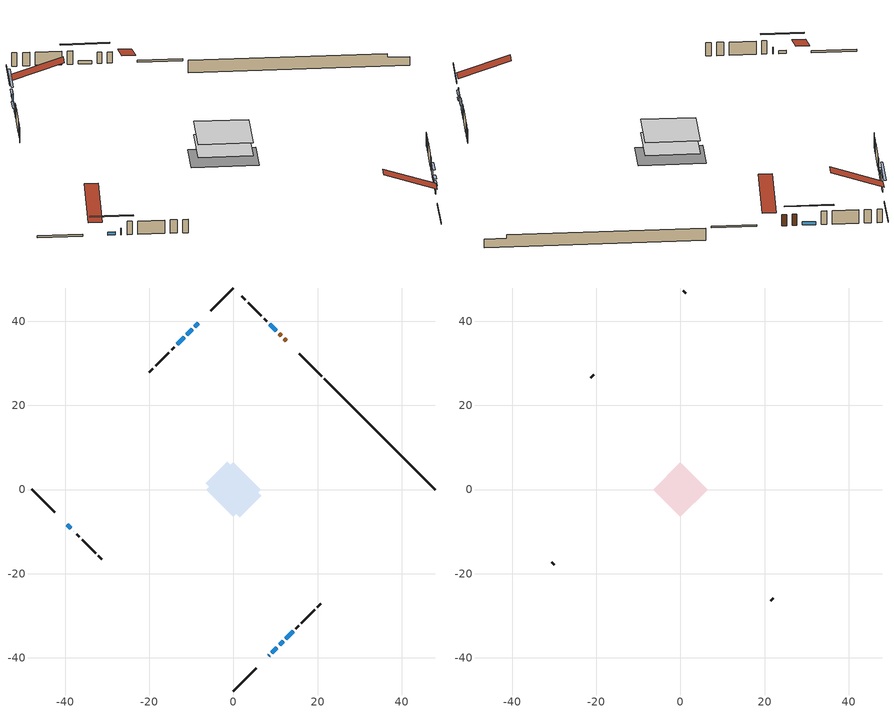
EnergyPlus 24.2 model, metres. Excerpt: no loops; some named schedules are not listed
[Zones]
conditioned space
 floor adiabatic (AdiabaticFloorConstruction): -6.51,0 0,6.51 6.51,0 0,-6.51 z0.61
 floor foundation (Slab1 construction): -6.57,1.5 -1.5,6.57 6.57,-1.5 1.5,-6.57 z-1.65
 wall outside (RimJoist1 construction): 0,-47.9 5.39,-42.51 / -47.9,0 -42.51,-5.39 / 0,47.9 -5.39,42.51 / 20.96,26.93 15.58,32.32 z0.61:0.91
 wall outside (AdiabaticWallConstruction 1): 12.6,35.3 12.04,35.86 / 11.38,36.51 10.82,37.07 z0.61:2.64
 wall outside (AdiabaticWallConstruction): 8.37,-39.53 8.45,-39.44 / -38.01,-9.89 -37.92,-9.97 z0.61:1.83; 10.17,37.73 8.58,39.31 / -8.37,39.53 -9.16,38.73 / -39.53,-8.37 -38.66,-9.23 z0.61:1.17; 9.11,-38.79 10.33,-37.57 / 10.98,-36.91 11.79,-36.1 / -11.73,36.16 -13.38,34.51 z0.61:1.63; 12.45,-35.44 14.18,-33.72 z0.61:2.34; -9.82,38.08 -11.08,36.82 z0.61:2.69
 wall outside (Wall1 construction): 14.83,-33.06 15.47,-32.43 / -37.27,-10.63 -36.63,-11.26 / -14.04,33.86 -14.68,33.22 / 7.93,39.97 7.29,40.61 z0.61:3.05
 wall outside (Wall2 construction): 16.13,-31.77 19.31,-28.59 / -35.97,-11.92 -32.79,-15.1 / -15.33,32.56 -18.51,29.38 / 6.63,41.26 3.45,44.44 z0.61:3.05
 wall outside (Wall3 construction): 19.96,-27.93 20.8,-27.1 / -32.13,-15.76 -31.3,-16.59 / -19.17,28.72 -20,27.89 / 2.79,45.1 1.96,45.93 z0.61:3.05
 wall foundation (FoundationWall1 construction): 21.62,26.27,-1.65 21.62,26.27,0.61 45.27,2.63,0.61 45.27,2.63,-0.08 47.9,0,-0.08 47.9,0,-1.65
 window (WindowConstruction 5): 8.37,-39.52 8.45,-39.44 z0.61:1.83
 window (WindowConstruction 7): 10.17,37.73 8.58,39.31 z0.61:1.17
 window (WindowConstruction 8): -8.37,39.52 -9.16,38.73 z0.61:1.17
 window (WindowConstruction 9): -39.52,-8.37 -38.66,-9.23 z0.61:1.17
 window (WindowConstruction): 9.11,-38.79 10.33,-37.57 z0.61:1.62
 window (WindowConstruction 1): 10.99,-36.91 11.79,-36.1 z0.61:1.62
 window (WindowConstruction 2): 12.45,-35.44 14.17,-33.72 z0.61:2.34
 window (WindowConstruction 3): -9.82,38.08 -11.08,36.82 z0.61:2.69
 window (WindowConstruction 4): -11.73,36.16 -13.38,34.51 z0.61:1.62
 window (WindowConstruction 6): -38.01,-9.89 -37.92,-9.97 z0.61:1.83
 door (Door): 12.59,35.3 12.04,35.86 z0.61:2.64
 door (Door 1): 11.38,36.52 10.82,37.07 z0.61:2.64
 ceiling adiabatic (AdiabaticFloorConstruction): 0,-6.51 6.51,0 0,6.51 -6.51,0 z0.61
attic - vented
 floor to conditioned space (Floor1 construction Reversed): -6.51,0 0,6.51 6.51,0 0,-6.51 z3.05
 wall outside (Wall4 construction): 21.45,-26.44 22.1,-25.79 / -30.64,-17.25 -30,-17.9 / -20.66,27.23 -21.31,26.59 / 1.3,46.59 0.66,47.24 z0.61:3.05
 roof outside (Roof1 construction): 7.71,-40.18,3.05 1.38,-33.84,6.04 -0.29,-35.51,6.04 6.04,-41.85,3.05; -40.18,-7.71,3.05 -33.84,-1.38,6.04 -35.51,0.29,6.04 -41.85,-6.04,3.05; -7.71,40.18,3.05 -1.38,33.84,6.04 0.29,35.51,6.04 -6.04,41.85,3.05; 13.25,34.64,3.05 6.91,28.31,6.04 8.58,26.64,6.04 14.92,32.97,3.05
shading: 6.42,41.47 12.32,35.57 12.58,35.83 6.69,41.73 z4.22; -11.32,36.58 -6.21,41.68 -6.47,41.94 -11.58,36.84 z4.22; -36.51,-11.39 -41.68,-6.21 -41.94,-6.47 -36.77,-11.65 z4.22; 10.43,-37.46 9,-38.89 9.26,-39.15 10.69,-37.72 z1.77; 11.9,-36 10.88,-37.02 11.21,-37.34 12.22,-36.32 z1.77; 14.28,-33.61 12.35,-35.55 12.61,-35.81 14.54,-33.88 z2.49; -11.18,36.71 -9.71,38.18 -9.97,38.44 -11.44,36.97 z2.84; -13.49,34.41 -11.63,36.27 -11.89,36.53 -13.75,34.67 z1.77
[Building]
Building 1: Terrain=Suburbs
[Site:Location]
Mont Joli AP_QC: Latitude {deg}=48.61; Longitude {deg}=-68.21; Time Zone {hr}=-5; Elevation {m}=52; Keep Site Location Information=Yes
[Site:GroundTemperature:Shallow]
-0.843868, -3.04892, -3.2255, -2.1791, 2.02165, 6.20283, 9.82768, 12.1239, 12.319, 10.4514, 6.91898, 2.86606
[Site:WaterMainsTemperature]
Calculation Method=Schedule; Temperature Schedule=mains temperature schedule
[Material] Roughness=Rough; Thermal Absorptance=0.9
Name | Thickness {m} | Conductivity {W/m-K} | Density {kg/m3} | Specific Heat {J/kg-K} | Solar Absorptance | Visible Absorptance
asphalt or fiberglass shingles | 0.00635 | 0.162714 | 1121.4 | 1465.45 | 0.4 | 0.4
ceiling loosefill ins | 0.0846667 | 0.0480833 | 16.02 | 1046.75 | 0.7 | 0.7
ceiling stud and cavity | 0.1397 | 0.287451 | 65.682 | 1177.47 | 0.7 | 0.7
concrete 4.0 in. | 0.1016 | 1.803125 | 2242.8 | 837.4 | 0.7 | 0.7
concrete 8.0 in. | 0.2032 | 1.803125 | 2242.8 | 837.4 | 0.7 | 0.7
door material | 0.04445 | 0.0451087 | 512.64 | 1214.23 | 0.7 | 0.7
exterior vertical ins | 0.0218974 | 0.029427 | 32.04 | 1214.23 | 0.7 | 0.7
floor covering | 0.0127 | 0.0433444 | 54.468 | 1339.84 | 0.6 | 0.6
floor rigid ins; wall rigid ins | 0.512978 | 0.029427 | 32.04 | 1214.23 | 0.7 | 0.7
floor stud and cavity | 0.1397 | 1.75129 | 37.0049 | 1207.88 | 0.7 | 0.7
furniture material conditioned space 1 | 0.1524 | 0.115458 | 640.8 | 1214.23 | 0.6 | 0.6
gypsum board | 0.0127 | 0.160291 | 801 | 837.4 | 0.6 | 0.6
gypsum board 1 | 0.0127 | 0.160291 | 801 | 837.4 | 0.7 | 0.7
osb sheathing 0.5 in. | 0.0127 | 0.115458 | 512.64 | 1214.23 | 0.7 | 0.7
osb sheathing 0.75 in. | 0.01905 | 0.115458 | 512.64 | 1214.23 | 0.7 | 0.7
osb sheathing 2.0 in. | 0.0508 | 0.115458 | 512.64 | 1214.23 | 0.7 | 0.7
rim joist stud and cavity | 0.0508 | 0.0293615 | 125.044 | 1163.47 | 0.6 | 0.6
wall stud and cavity | 0.1397 | 0.325167 | 139.0536 | 1170.24 | 0.7 | 0.7
wall stud and cavity 1 | 0.1397 | 0.650362 | 139.0536 | 1170.24 | 0.7 | 0.7
wall stud and cavity 2 | 0.1397 | 0.645074 | 139.0536 | 1170.24 | 0.7 | 0.7
wall stud and cavity 3 | 0.0889 | 6.1454 | 50.32683 | 1063.81 | 0.6 | 0.6
wall stud and cavity 4 | 0.0889 | 0.380278 | 52.3479 | 1209.89 | 0.7 | 0.7
wall stud and cavity 5 | 0.0889 | 0.391764 | 83.0341 | 1211.67 | 0.7 | 0.7
wood siding | 0.0254 | 0.102417 | 544.68 | 1172.36 | 0.4 | 0.4
wood siding 1 | 0.00254 | 0.102417 | 544.68 | 1172.36 | 0.4 | 0.4
wood siding 2; wood siding 3; wood siding 4 | 0.0254 | 0.102417 | 544.68 | 1172.36 | 0.7 | 0.7
[WindowMaterial:SimpleGlazingSystem]
Name | U-Factor {W/m2-K} | Solar Heat Gain Coefficient
WindowMaterial | 2.96448 | 0.56
WindowMaterial 1 | 2.94859 | 0.58
WindowMaterial 2 | 2.89067 | 0.66
WindowMaterial 3 | 2.927009 | 0.63
WindowMaterial 4 | 2.946882 | 0.58
WindowMaterial 5 | 3.08997 | 0.46
WindowMaterial 6 | 3.029213 | 0.47
WindowMaterial 7 | 3.02467 | 0.48
[Construction]
AdiabaticFloorConstruction: floor stud and cavity, floor rigid ins, osb sheathing 0.75 in., floor covering
AdiabaticWallConstruction: wood siding 3, wall rigid ins, wall stud and cavity 4, gypsum board
AdiabaticWallConstruction 1: wood siding 4, wall rigid ins, wall stud and cavity 4, gypsum board
Door; Door 1: door material
Floor1 construction Reversed: gypsum board, ceiling stud and cavity, ceiling loosefill ins
FoundationWall1 construction: concrete 8.0 in., gypsum board 1
furniture construction conditioned space 1: furniture material conditioned space 1
PartitionWallConstruction: gypsum board, wall stud and cavity 5, gypsum board
RimJoist1 construction: wood siding 2, osb sheathing 2.0 in., rim joist stud and cavity
Roof1 construction: asphalt or fiberglass shingles
Slab1 construction: concrete 4.0 in.
Wall1 construction: wood siding, osb sheathing 0.5 in., wall stud and cavity, gypsum board
Wall2 construction: wood siding, osb sheathing 0.5 in., wall stud and cavity 1, gypsum board
Wall3 construction: wood siding, osb sheathing 0.5 in., wall stud and cavity 2, gypsum board
Wall4 construction: wood siding 1, wall stud and cavity 3
WindowConstruction: WindowMaterial
WindowConstruction 1: WindowMaterial 1
WindowConstruction 2: WindowMaterial 2
WindowConstruction 3: WindowMaterial 3
WindowConstruction 4: WindowMaterial 4
WindowConstruction 5; WindowConstruction 6: WindowMaterial 5
WindowConstruction 7; WindowConstruction 8: WindowMaterial 6
WindowConstruction 9: WindowMaterial 7
[Zone] Multiplier=1; Part of Total Floor Area=Yes
Name | Volume {m3}
attic - vented | 41.055
conditioned space | 405.5
[Space]
Name | Zone | Volume {m3}
attic - vented 1 | attic - vented | 41.055
conditioned space 1 | conditioned space | 405.5
[ZoneInfiltration:EffectiveLeakageArea]
infil attic - vented 1: Zone or Space=attic - vented 1; Schedule=Always On Discrete; Effective Air Leakage Area {cm2}=2944.7; Stack Coefficient=0.000377293; Wind Coefficient=1.31238e-05
[ZoneMixing]
whole house fan mix: Zone or Space=attic - vented; Schedule=Always On Continuous; Design Flow Rate Calculation Method=Flow/Zone; Design Flow Rate {m3/s}=0; Source Zone or Space=conditioned space
[SurfaceProperty:ExposedFoundationPerimeter]
Slab1: Exposed Perimeter Calculation Method=TotalExposedPerimeter; Total Exposed Perimeter {m}=37.156
[InternalMass] Zone or ZoneList=conditioned space; Space or SpaceList=conditioned space 1
Name | Construction | Surface Area {m2}
furniture mass conditioned space 1 | furniture construction conditioned space 1 | 66.6
partition wall mass | PartitionWallConstruction | 166.5
[Lights]
interior lighting: Zone or ZoneList or Space or SpaceList=conditioned space 1; Schedule=interior lighting schedule; Design Level Calculation Method=LightingLevel; Lighting Level {W}=343.2; Return Air Fraction=0; Fraction Radiant=0.6; Fraction Visible=0.2; Fraction Replaceable=1
[People]
occupants: Zone or ZoneList or Space or SpaceList=conditioned space 1; Number of People Schedule=occupants schedule; Number of People Calculation Method=People; Number of People=3; Fraction Radiant=0.314171; Sensible Heat Fraction=0.56303; Activity Level Schedule=occupants activity schedule; Carbon Dioxide Generation Rate {m3/s-W}=0; Enable ASHRAE 55 Comfort Warnings=No; Mean Radiant Temperature Calculation Type=EnclosureAveraged
[ElectricEquipment] Zone or ZoneList or Space or SpaceList=conditioned space 1; Design Level Calculation Method=EquipmentLevel
Name | Schedule | Design Level {W} | Fraction Latent | Fraction Radiant | Fraction Lost
clothes dryer | clothes dryer schedule | 140.772 | 0.015 | 0.081 | 0.85
clothes washer | clothes washer schedule | 32.1985 | 0.03 | 0.162 | 0.7
cooking range | cooking range schedule | 215.147 | 0.08 | 0.432 | 0.2
dishwasher | dishwasher schedule | 66.8632 | 0.3 | 0.18 | 0.4
fridge | fridge schedule | 72.9452 | 0 | 0.6 | 0
mech vent bath fan 0 | mech vent bath fan 0 schedule | 100 | 0 | 0 | 1
mech vent bath fan 1 | mech vent bath fan 1 schedule | 100 | 0 | 0 | 1
mech vent house fan | mech vent house fan schedule | 0 | 0 | 0 | 1
mech vent house fan cfis | mech vent house fan cfis schedule | 0 | 0 | 0 | 0
mech vent range fan 0 | mech vent range fan 0 schedule | 150 | 0 | 0 | 1
misc plug loads | misc plug loads schedule | 494.7 | 0.045 | 0.513 | 0.1
whole house fan | Always On Discrete | 0 | 0 | 0 | 1
[OtherEquipment] Zone or ZoneList or Space or SpaceList=conditioned space 1; Design Level Calculation Method=EquipmentLevel
Name | Fuel Type | Schedule | Design Level {W} | Fraction Latent | Fraction Radiant | Fraction Lost
clothes dryer 1 | Electricity | clothes dryer schedule | 0 | 0.015 | 0.081 | 0.85
cooking range 1 | Electricity | cooking range schedule | 0 | 0.08 | 0.432 | 0.2
general water use latent | None | general water use schedule | 62.594 | 1 | 0 | 0
general water use sensible | None | general water use schedule | -61.6891 | 0 | 0.6 | 0
mech vent house fan latent load | None | Always On Discrete | 0 | 1 | 0 | 0
mech vent house fan sensible load | None | Always On Discrete | 0 | 0 | 0 | 0
water heater energy adjustment1 | Electricity | Always On Discrete | 0.01 | 0 | 0 | 1
[ZoneInfiltration:DesignFlowRate] Zone or ZoneList or Space or SpaceList=conditioned space 1; Schedule=Always On Discrete; Design Flow Rate Calculation Method=Flow/Zone; Design Flow Rate {m3/s}=0
infil flow; natural vent flow; whole house fan flow
[Foundation:Kiva]
Foundation Kiva 1: Initial Indoor Air Temperature {C}=18; Wall Height Above Grade {m}=0.609996; Wall Depth Below Slab {m}=0.2032; Custom Block Material Name 1=exterior vertical ins; Custom Block Depth 1 {m}=2.26; Custom Block X Position 1 {m}=0.2159; Custom Block Z Position 1 {m}=0
[Foundation:Kiva:Settings]
Soil Conductivity {W/m-K}=0.849921; Soil Density {kg/m3}=1842.3; Soil Specific Heat {J/kg-K}=418.7; Ground Solar Absorptivity=0.9; Ground Thermal Absorptivity=0.9; Ground Surface Roughness {m}=0.03; Far-Field Width {m}=40; Deep-Ground Boundary Condition=ZeroFlux; Deep-Ground Depth {m}=40; Minimum Cell Dimension {m}=0.2; Maximum Cell Growth Coefficient=3; Simulation Timestep=Timestep
[Exterior:Lights]
exterior lighting: Schedule=exterior lighting schedule; Design Level {W}=75.6
[Schedule:Constant]
Name | Hourly Value
Always On Continuous; mech vent house fan schedule; mech vent house fan cfis schedule; Always On Discrete | 1
occupants activity schedule | 117.228
fridge schedule | 0
[Schedule:Week:Daily]
interior lighting schedule Week Rule - Jan1-Jan27: interior lighting schedule day, interior lighting schedule day, interior lighting schedule day, interior lighting schedule day, interior lighting schedule day, interior lighting schedule day, interior lighting schedule day, interior lighting schedule default day, interior lighting schedule default day, interior lighting schedule default day, interior lighting schedule default day, interior lighting schedule default day
interior lighting schedule Week Rule - Jan28-Feb3: interior lighting schedule day, interior lighting schedule day, interior lighting schedule day, interior lighting schedule day, interior lighting schedule day 1, interior lighting schedule day 1, interior lighting schedule day 1, interior lighting schedule default day, interior lighting schedule default day, interior lighting schedule default day, interior lighting schedule default day, interior lighting schedule default day
interior lighting schedule Week Rule - Feb4-Feb24: interior lighting schedule day 1, interior lighting schedule day 1, interior lighting schedule day 1, interior lighting schedule day 1, interior lighting schedule day 1, interior lighting schedule day 1, interior lighting schedule day 1, interior lighting schedule default day, interior lighting schedule default day, interior lighting schedule default day, interior lighting schedule default day, interior lighting schedule default day
interior lighting schedule Week Rule - Feb25-Mar3: interior lighting schedule day 1, interior lighting schedule day 1, interior lighting schedule day 1, interior lighting schedule day 1, interior lighting schedule day 2, interior lighting schedule day 2, interior lighting schedule day 2, interior lighting schedule default day, interior lighting schedule default day, interior lighting schedule default day, interior lighting schedule default day, interior lighting schedule default day
interior lighting schedule Week Rule - Mar4-Mar31: interior lighting schedule day 2, interior lighting schedule day 2, interior lighting schedule day 2, interior lighting schedule day 2, interior lighting schedule day 2, interior lighting schedule day 2, interior lighting schedule day 2, interior lighting schedule default day, interior lighting schedule default day, interior lighting schedule default day, interior lighting schedule default day, interior lighting schedule default day
interior lighting schedule Week Rule - Apr1-Apr28: interior lighting schedule day 3, interior lighting schedule day 3, interior lighting schedule day 3, interior lighting schedule day 3, interior lighting schedule day 3, interior lighting schedule day 3, interior lighting schedule day 3, interior lighting schedule default day, interior lighting schedule default day, interior lighting schedule default day, interior lighting schedule default day, interior lighting schedule default day
interior lighting schedule Week Rule - Apr29-May5: interior lighting schedule day 3, interior lighting schedule day 3, interior lighting schedule day 4, interior lighting schedule day 4, interior lighting schedule day 4, interior lighting schedule day 4, interior lighting schedule day 4, interior lighting schedule default day, interior lighting schedule default day, interior lighting schedule default day, interior lighting schedule default day, interior lighting schedule default day
interior lighting schedule Week Rule - May6-May26: interior lighting schedule day 4, interior lighting schedule day 4, interior lighting schedule day 4, interior lighting schedule day 4, interior lighting schedule day 4, interior lighting schedule day 4, interior lighting schedule day 4, interior lighting schedule default day, interior lighting schedule default day, interior lighting schedule default day, interior lighting schedule default day, interior lighting schedule default day
interior lighting schedule Week Rule - May27-Jun2: interior lighting schedule day 4, interior lighting schedule day 4, interior lighting schedule day 4, interior lighting schedule day 4, interior lighting schedule day 4, interior lighting schedule day 5, interior lighting schedule day 5, interior lighting schedule default day, interior lighting schedule default day, interior lighting schedule default day, interior lighting schedule default day, interior lighting schedule default day
interior lighting schedule Week Rule - Jun3-Jun30: interior lighting schedule day 5, interior lighting schedule day 5, interior lighting schedule day 5, interior lighting schedule day 5, interior lighting schedule day 5, interior lighting schedule day 5, interior lighting schedule day 5, interior lighting schedule default day, interior lighting schedule default day, interior lighting schedule default day, interior lighting schedule default day, interior lighting schedule default day
interior lighting schedule Week Rule - Jul1-Jul28: interior lighting schedule day 6, interior lighting schedule day 6, interior lighting schedule day 6, interior lighting schedule day 6, interior lighting schedule day 6, interior lighting schedule day 6, interior lighting schedule day 6, interior lighting schedule default day, interior lighting schedule default day, interior lighting schedule default day, interior lighting schedule default day, interior lighting schedule default day
interior lighting schedule Week Rule - Jul29-Aug4: interior lighting schedule day 6, interior lighting schedule day 6, interior lighting schedule day 6, interior lighting schedule day 7, interior lighting schedule day 7, interior lighting schedule day 7, interior lighting schedule day 7, interior lighting schedule default day, interior lighting schedule default day, interior lighting schedule default day, interior lighting schedule default day, interior lighting schedule default day
interior lighting schedule Week Rule - Aug5-Aug25: interior lighting schedule day 7, interior lighting schedule day 7, interior lighting schedule day 7, interior lighting schedule day 7, interior lighting schedule day 7, interior lighting schedule day 7, interior lighting schedule day 7, interior lighting schedule default day, interior lighting schedule default day, interior lighting schedule default day, interior lighting schedule default day, interior lighting schedule default day
interior lighting schedule Week Rule - Aug26-Sep1: interior lighting schedule day 7, interior lighting schedule day 7, interior lighting schedule day 7, interior lighting schedule day 7, interior lighting schedule day 7, interior lighting schedule day 7, interior lighting schedule day 8, interior lighting schedule default day, interior lighting schedule default day, interior lighting schedule default day, interior lighting schedule default day, interior lighting schedule default day
interior lighting schedule Week Rule - Sep2-Sep29: interior lighting schedule day 8, interior lighting schedule day 8, interior lighting schedule day 8, interior lighting schedule day 8, interior lighting schedule day 8, interior lighting schedule day 8, interior lighting schedule day 8, interior lighting schedule default day, interior lighting schedule default day, interior lighting schedule default day, interior lighting schedule default day, interior lighting schedule default day
interior lighting schedule Week Rule - Sep30-Oct6: interior lighting schedule day 8, interior lighting schedule day 9, interior lighting schedule day 9, interior lighting schedule day 9, interior lighting schedule day 9, interior lighting schedule day 9, interior lighting schedule day 9, interior lighting schedule default day, interior lighting schedule default day, interior lighting schedule default day, interior lighting schedule default day, interior lighting schedule default day
interior lighting schedule Week Rule - Oct7-Oct27: interior lighting schedule day 9, interior lighting schedule day 9, interior lighting schedule day 9, interior lighting schedule day 9, interior lighting schedule day 9, interior lighting schedule day 9, interior lighting schedule day 9, interior lighting schedule default day, interior lighting schedule default day, interior lighting schedule default day, interior lighting schedule default day, interior lighting schedule default day
interior lighting schedule Week Rule - Oct28-Nov3: interior lighting schedule day 9, interior lighting schedule day 9, interior lighting schedule day 9, interior lighting schedule day 9, interior lighting schedule day 10, interior lighting schedule day 10, interior lighting schedule day 10, interior lighting schedule default day, interior lighting schedule default day, interior lighting schedule default day, interior lighting schedule default day, interior lighting schedule default day
interior lighting schedule Week Rule - Nov4-Nov24: interior lighting schedule day 10, interior lighting schedule day 10, interior lighting schedule day 10, interior lighting schedule day 10, interior lighting schedule day 10, interior lighting schedule day 10, interior lighting schedule day 10, interior lighting schedule default day, interior lighting schedule default day, interior lighting schedule default day, interior lighting schedule default day, interior lighting schedule default day
interior lighting schedule Week Rule - Nov25-Dec1: interior lighting schedule day 10, interior lighting schedule day 10, interior lighting schedule day 10, interior lighting schedule day 10, interior lighting schedule day 10, interior lighting schedule day 10, interior lighting schedule day 11, interior lighting schedule default day, interior lighting schedule default day, interior lighting schedule default day, interior lighting schedule default day, interior lighting schedule default day
interior lighting schedule Week Rule - Dec2-Dec31: interior lighting schedule day 11, interior lighting schedule day 11, interior lighting schedule day 11, interior lighting schedule day 11, interior lighting schedule day 11, interior lighting schedule day 11, interior lighting schedule day 11, interior lighting schedule default day, interior lighting schedule default day, interior lighting schedule default day, interior lighting schedule default day, interior lighting schedule default day
occupants schedule Week Rule - Jan1-Dec31: occupants schedule day, occupants schedule day, occupants schedule day, occupants schedule day, occupants schedule day, occupants schedule day, occupants schedule day, occupants schedule default day, occupants schedule default day, occupants schedule default day, occupants schedule default day, occupants schedule default day
clothes dryer schedule Week Rule - Jan1-Dec31: clothes dryer schedule day, clothes dryer schedule day, clothes dryer schedule day, clothes dryer schedule day, clothes dryer schedule day, clothes dryer schedule day, clothes dryer schedule day, clothes dryer schedule default day, clothes dryer schedule default day, clothes dryer schedule default day, clothes dryer schedule default day, clothes dryer schedule default day
clothes washer schedule Week Rule - Jan1-Dec31: clothes washer schedule day, clothes washer schedule day, clothes washer schedule day, clothes washer schedule day, clothes washer schedule day, clothes washer schedule day, clothes washer schedule day, clothes washer schedule default day, clothes washer schedule default day, clothes washer schedule default day, clothes washer schedule default day, clothes washer schedule default day
cooking range schedule Week Rule - Jan1-Dec31: cooking range schedule day, cooking range schedule day, cooking range schedule day, cooking range schedule day, cooking range schedule day, cooking range schedule day, cooking range schedule day, cooking range schedule default day, cooking range schedule default day, cooking range schedule default day, cooking range schedule default day, cooking range schedule default day
dishwasher schedule Week Rule - Jan1-Dec31: dishwasher schedule day, dishwasher schedule day, dishwasher schedule day, dishwasher schedule day, dishwasher schedule day, dishwasher schedule day, dishwasher schedule day, dishwasher schedule default day, dishwasher schedule default day, dishwasher schedule default day, dishwasher schedule default day, dishwasher schedule default day
mech vent bath fan 0 schedule Week Rule - Jan1-Dec31: mech vent bath fan 0 schedule day, mech vent bath fan 0 schedule day, mech vent bath fan 0 schedule day, mech vent bath fan 0 schedule day, mech vent bath fan 0 schedule day, mech vent bath fan 0 schedule day, mech vent bath fan 0 schedule day, mech vent bath fan 0 schedule default day, mech vent bath fan 0 schedule default day, mech vent bath fan 0 schedule default day, mech vent bath fan 0 schedule default day, mech vent bath fan 0 schedule default day
mech vent bath fan 1 schedule Week Rule - Jan1-Dec31: mech vent bath fan 1 schedule day, mech vent bath fan 1 schedule day, mech vent bath fan 1 schedule day, mech vent bath fan 1 schedule day, mech vent bath fan 1 schedule day, mech vent bath fan 1 schedule day, mech vent bath fan 1 schedule day, mech vent bath fan 1 schedule default day, mech vent bath fan 1 schedule default day, mech vent bath fan 1 schedule default day, mech vent bath fan 1 schedule default day, mech vent bath fan 1 schedule default day
mech vent range fan 0 schedule Week Rule - Jan1-Dec31: mech vent range fan 0 schedule day, mech vent range fan 0 schedule day, mech vent range fan 0 schedule day, mech vent range fan 0 schedule day, mech vent range fan 0 schedule day, mech vent range fan 0 schedule day, mech vent range fan 0 schedule day, mech vent range fan 0 schedule default day, mech vent range fan 0 schedule default day, mech vent range fan 0 schedule default day, mech vent range fan 0 schedule default day, mech vent range fan 0 schedule default day
misc plug loads schedule Week Rule - Jan1-Dec31: misc plug loads schedule day, misc plug loads schedule day, misc plug loads schedule day, misc plug loads schedule day, misc plug loads schedule day, misc plug loads schedule day, misc plug loads schedule day, misc plug loads schedule default day, misc plug loads schedule default day, misc plug loads schedule default day, misc plug loads schedule default day, misc plug loads schedule default day
general water use schedule Week Rule - Jan1-Dec31: general water use schedule day, general water use schedule day, general water use schedule day, general water use schedule day, general water use schedule day, general water use schedule day, general water use schedule day, general water use schedule default day, general water use schedule default day, general water use schedule default day, general water use schedule default day, general water use schedule default day
exterior lighting schedule Week Rule - Jan1-Jan27: exterior lighting schedule day, exterior lighting schedule day, exterior lighting schedule day, exterior lighting schedule day, exterior lighting schedule day, exterior lighting schedule day, exterior lighting schedule day, exterior lighting schedule default day, exterior lighting schedule default day, exterior lighting schedule default day, exterior lighting schedule default day, exterior lighting schedule default day
exterior lighting schedule Week Rule - Jan28-Feb3: exterior lighting schedule day, exterior lighting schedule day, exterior lighting schedule day, exterior lighting schedule day, exterior lighting schedule day 1, exterior lighting schedule day 1, exterior lighting schedule day 1, exterior lighting schedule default day, exterior lighting schedule default day, exterior lighting schedule default day, exterior lighting schedule default day, exterior lighting schedule default day
exterior lighting schedule Week Rule - Feb4-Feb24: exterior lighting schedule day 1, exterior lighting schedule day 1, exterior lighting schedule day 1, exterior lighting schedule day 1, exterior lighting schedule day 1, exterior lighting schedule day 1, exterior lighting schedule day 1, exterior lighting schedule default day, exterior lighting schedule default day, exterior lighting schedule default day, exterior lighting schedule default day, exterior lighting schedule default day
exterior lighting schedule Week Rule - Feb25-Mar3: exterior lighting schedule day 1, exterior lighting schedule day 1, exterior lighting schedule day 1, exterior lighting schedule day 1, exterior lighting schedule day 2, exterior lighting schedule day 2, exterior lighting schedule day 2, exterior lighting schedule default day, exterior lighting schedule default day, exterior lighting schedule default day, exterior lighting schedule default day, exterior lighting schedule default day
exterior lighting schedule Week Rule - Mar4-Mar31: exterior lighting schedule day 2, exterior lighting schedule day 2, exterior lighting schedule day 2, exterior lighting schedule day 2, exterior lighting schedule day 2, exterior lighting schedule day 2, exterior lighting schedule day 2, exterior lighting schedule default day, exterior lighting schedule default day, exterior lighting schedule default day, exterior lighting schedule default day, exterior lighting schedule default day
exterior lighting schedule Week Rule - Apr1-Apr28: exterior lighting schedule day 3, exterior lighting schedule day 3, exterior lighting schedule day 3, exterior lighting schedule day 3, exterior lighting schedule day 3, exterior lighting schedule day 3, exterior lighting schedule day 3, exterior lighting schedule default day, exterior lighting schedule default day, exterior lighting schedule default day, exterior lighting schedule default day, exterior lighting schedule default day
exterior lighting schedule Week Rule - Apr29-May5: exterior lighting schedule day 3, exterior lighting schedule day 3, exterior lighting schedule day 4, exterior lighting schedule day 4, exterior lighting schedule day 4, exterior lighting schedule day 4, exterior lighting schedule day 4, exterior lighting schedule default day, exterior lighting schedule default day, exterior lighting schedule default day, exterior lighting schedule default day, exterior lighting schedule default day
exterior lighting schedule Week Rule - May6-May26: exterior lighting schedule day 4, exterior lighting schedule day 4, exterior lighting schedule day 4, exterior lighting schedule day 4, exterior lighting schedule day 4, exterior lighting schedule day 4, exterior lighting schedule day 4, exterior lighting schedule default day, exterior lighting schedule default day, exterior lighting schedule default day, exterior lighting schedule default day, exterior lighting schedule default day
exterior lighting schedule Week Rule - May27-Jun2: exterior lighting schedule day 4, exterior lighting schedule day 4, exterior lighting schedule day 4, exterior lighting schedule day 4, exterior lighting schedule day 4, exterior lighting schedule day 5, exterior lighting schedule day 5, exterior lighting schedule default day, exterior lighting schedule default day, exterior lighting schedule default day, exterior lighting schedule default day, exterior lighting schedule default day
exterior lighting schedule Week Rule - Jun3-Jun30: exterior lighting schedule day 5, exterior lighting schedule day 5, exterior lighting schedule day 5, exterior lighting schedule day 5, exterior lighting schedule day 5, exterior lighting schedule day 5, exterior lighting schedule day 5, exterior lighting schedule default day, exterior lighting schedule default day, exterior lighting schedule default day, exterior lighting schedule default day, exterior lighting schedule default day
exterior lighting schedule Week Rule - Jul1-Jul28: exterior lighting schedule day 6, exterior lighting schedule day 6, exterior lighting schedule day 6, exterior lighting schedule day 6, exterior lighting schedule day 6, exterior lighting schedule day 6, exterior lighting schedule day 6, exterior lighting schedule default day, exterior lighting schedule default day, exterior lighting schedule default day, exterior lighting schedule default day, exterior lighting schedule default day
exterior lighting schedule Week Rule - Jul29-Aug4: exterior lighting schedule day 6, exterior lighting schedule day 6, exterior lighting schedule day 6, exterior lighting schedule day 7, exterior lighting schedule day 7, exterior lighting schedule day 7, exterior lighting schedule day 7, exterior lighting schedule default day, exterior lighting schedule default day, exterior lighting schedule default day, exterior lighting schedule default day, exterior lighting schedule default day
exterior lighting schedule Week Rule - Aug5-Aug25: exterior lighting schedule day 7, exterior lighting schedule day 7, exterior lighting schedule day 7, exterior lighting schedule day 7, exterior lighting schedule day 7, exterior lighting schedule day 7, exterior lighting schedule day 7, exterior lighting schedule default day, exterior lighting schedule default day, exterior lighting schedule default day, exterior lighting schedule default day, exterior lighting schedule default day
exterior lighting schedule Week Rule - Aug26-Sep1: exterior lighting schedule day 7, exterior lighting schedule day 7, exterior lighting schedule day 7, exterior lighting schedule day 7, exterior lighting schedule day 7, exterior lighting schedule day 7, exterior lighting schedule day 8, exterior lighting schedule default day, exterior lighting schedule default day, exterior lighting schedule default day, exterior lighting schedule default day, exterior lighting schedule default day
exterior lighting schedule Week Rule - Sep2-Sep29: exterior lighting schedule day 8, exterior lighting schedule day 8, exterior lighting schedule day 8, exterior lighting schedule day 8, exterior lighting schedule day 8, exterior lighting schedule day 8, exterior lighting schedule day 8, exterior lighting schedule default day, exterior lighting schedule default day, exterior lighting schedule default day, exterior lighting schedule default day, exterior lighting schedule default day
exterior lighting schedule Week Rule - Sep30-Oct6: exterior lighting schedule day 8, exterior lighting schedule day 9, exterior lighting schedule day 9, exterior lighting schedule day 9, exterior lighting schedule day 9, exterior lighting schedule day 9, exterior lighting schedule day 9, exterior lighting schedule default day, exterior lighting schedule default day, exterior lighting schedule default day, exterior lighting schedule default day, exterior lighting schedule default day
[Schedule:Year]
interior lighting schedule: interior lighting schedule Week Rule - Jan1-Jan27, 1, 1, 1, 27, interior lighting schedule Week Rule - Jan28-Feb3, 1, 28, 2, 3, interior lighting schedule Week Rule - Feb4-Feb24, 2, 4, 2, 24, interior lighting schedule Week Rule - Feb25-Mar3, 2, 25, 3, 3, interior lighting schedule Week Rule - Mar4-Mar31, 3, 4, 3, 31, interior lighting schedule Week Rule - Apr1-Apr28, 4, 1, 4, 28, interior lighting schedule Week Rule - Apr29-May5, 4, 29, 5, 5, interior lighting schedule Week Rule - May6-May26, 5, 6, 5, 26, interior lighting schedule Week Rule - May27-Jun2, 5, 27, 6, 2, interior lighting schedule Week Rule - Jun3-Jun30, 6, 3, 6, 30, interior lighting schedule Week Rule - Jul1-Jul28, 7, 1, 7, 28, interior lighting schedule Week Rule - Jul29-Aug4, 7, 29, 8, 4, interior lighting schedule Week Rule - Aug5-Aug25, 8, 5, 8, 25, interior lighting schedule Week Rule - Aug26-Sep1, 8, 26, 9, 1, interior lighting schedule Week Rule - Sep2-Sep29, 9, 2, 9, 29, interior lighting schedule Week Rule - Sep30-Oct6, 9, 30, 10, 6, interior lighting schedule Week Rule - Oct7-Oct27, 10, 7, 10, 27, interior lighting schedule Week Rule - Oct28-Nov3, 10, 28, 11, 3, interior lighting schedule Week Rule - Nov4-Nov24, 11, 4, 11, 24, interior lighting schedule Week Rule - Nov25-Dec1, 11, 25, 12, 1, interior lighting schedule Week Rule - Dec2-Dec31, 12, 2, 12, 31
occupants schedule: occupants schedule Week Rule - Jan1-Dec31, 1, 1, 12, 31
clothes dryer schedule: clothes dryer schedule Week Rule - Jan1-Dec31, 1, 1, 12, 31
clothes washer schedule: clothes washer schedule Week Rule - Jan1-Dec31, 1, 1, 12, 31
cooking range schedule: cooking range schedule Week Rule - Jan1-Dec31, 1, 1, 12, 31
dishwasher schedule: dishwasher schedule Week Rule - Jan1-Dec31, 1, 1, 12, 31
mech vent bath fan 0 schedule: mech vent bath fan 0 schedule Week Rule - Jan1-Dec31, 1, 1, 12, 31
mech vent bath fan 1 schedule: mech vent bath fan 1 schedule Week Rule - Jan1-Dec31, 1, 1, 12, 31
mech vent range fan 0 schedule: mech vent range fan 0 schedule Week Rule - Jan1-Dec31, 1, 1, 12, 31
misc plug loads schedule: misc plug loads schedule Week Rule - Jan1-Dec31, 1, 1, 12, 31
general water use schedule: general water use schedule Week Rule - Jan1-Dec31, 1, 1, 12, 31
exterior lighting schedule: exterior lighting schedule Week Rule - Jan1-Jan27, 1, 1, 1, 27, exterior lighting schedule Week Rule - Jan28-Feb3, 1, 28, 2, 3, exterior lighting schedule Week Rule - Feb4-Feb24, 2, 4, 2, 24, exterior lighting schedule Week Rule - Feb25-Mar3, 2, 25, 3, 3, exterior lighting schedule Week Rule - Mar4-Mar31, 3, 4, 3, 31, exterior lighting schedule Week Rule - Apr1-Apr28, 4, 1, 4, 28, exterior lighting schedule Week Rule - Apr29-May5, 4, 29, 5, 5, exterior lighting schedule Week Rule - May6-May26, 5, 6, 5, 26, exterior lighting schedule Week Rule - May27-Jun2, 5, 27, 6, 2, exterior lighting schedule Week Rule - Jun3-Jun30, 6, 3, 6, 30, exterior lighting schedule Week Rule - Jul1-Jul28, 7, 1, 7, 28, exterior lighting schedule Week Rule - Jul29-Aug4, 7, 29, 8, 4, exterior lighting schedule Week Rule - Aug5-Aug25, 8, 5, 8, 25, exterior lighting schedule Week Rule - Aug26-Sep1, 8, 26, 9, 1, exterior lighting schedule Week Rule - Sep2-Sep29, 9, 2, 9, 29, exterior lighting schedule Week Rule - Sep30-Oct6, 9, 30, 10, 6, exterior lighting schedule Week Rule - Oct7-Oct27, 10, 7, 10, 27, exterior lighting schedule Week Rule - Oct28-Nov3, 10, 28, 11, 3, exterior lighting schedule Week Rule - Nov4-Nov24, 11, 4, 11, 24, exterior lighting schedule Week Rule - Nov25-Dec1, 11, 25, 12, 1, exterior lighting schedule Week Rule - Dec2-Dec31, 12, 2, 12, 31
[Schedule:Compact]
mains temperature schedule: Through: 01/01, For: AllDays, Until: 24:00, 4.55833, Through: 01/02, For: AllDays, Until: 24:00, 4.48833, Through: 01/03, For: AllDays, Until: 24:00, 4.41944, Through: 01/04, For: AllDays, Until: 24:00, 4.35111, Through: 01/05, For: AllDays, Until: 24:00, 4.28389, Through: 01/06, For: AllDays, Until: 24:00, 4.21778, Through: 01/07, For: AllDays, Until: 24:00, 4.15278, Through: 01/08, For: AllDays, Until: 24:00, 4.08889, Through: 01/09, For: AllDays, Until: 24:00, 4.02611, Through: 01/10, For: AllDays, Until: 24:00, 3.96444, Through: 01/11, For: AllDays, Until: 24:00, 3.90333, Through: 01/12, For: AllDays, Until: 24:00, 3.84389, Through: 01/13, For: AllDays, Until: 24:00, 3.78556, Through: 01/14, For: AllDays, Until: 24:00, 3.72833, Through: 01/15, For: AllDays, Until: 24:00, 3.67222, Through: 01/16, For: AllDays, Until: 24:00, 3.61722, Through: 01/17, For: AllDays, Until: 24:00, 3.56333, Through: 01/18, For: AllDays, Until: 24:00, 3.51111, Through: 01/19, For: AllDays, Until: 24:00, 3.46, Through: 01/20, For: AllDays, Until: 24:00, 3.41, Through: 01/21, For: AllDays, Until: 24:00, 3.36111, Through: 01/22, For: AllDays, Until: 24:00, 3.31389, Through: 01/23, For: AllDays, Until: 24:00, 3.26778, Through: 01/24, For: AllDays, Until: 24:00, 3.22278, Through: 01/25, For: AllDays, Until: 24:00, 3.17944, Through: 01/26, For: AllDays, Until: 24:00, 3.13722, Through: 01/27, For: AllDays, Until: 24:00, 3.09667, Through: 01/28, For: AllDays, Until: 24:00, 3.05722, Through: 01/29, For: AllDays, Until: 24:00, 3.01944, Through: 01/30, For: AllDays, Until: 24:00, 2.98278, Through: 01/31, For: AllDays, Until: 24:00, 2.94778, Through: 02/01, For: AllDays, Until: 24:00, 2.91389, Through: 02/02, For: AllDays, Until: 24:00, 2.88167, Through: 02/03, For: AllDays, Until: 24:00, 2.85056, Through: 02/04, For: AllDays, Until: 24:00, 2.82111, Through: 02/05, For: AllDays, Until: 24:00, 2.79278, Through: 02/06, For: AllDays, Until: 24:00, 2.76667, Through: 02/07, For: AllDays, Until: 24:00, 2.74111, Through: 02/08, For: AllDays, Until: 24:00, 2.71778, Through: 02/09, For: AllDays, Until: 24:00, 2.69556, Through: 02/10, For: AllDays, Until: 24:00, 2.675, Through: 02/11, For: AllDays, Until: 24:00, 2.65556, Through: 02/12, For: AllDays, Until: 24:00, 2.63833, Through: 02/13, For: AllDays, Until: 24:00, 2.62222, Through: 02/14, For: AllDays, Until: 24:00, 2.60722, Through: 02/15, For: AllDays, Until: 24:00, 2.59389, Through: 02/16, For: AllDays, Until: 24:00, 2.58278, Through: 02/17, For: AllDays, Until: 24:00, 2.57222, Through: 02/18, For: AllDays, Until: 24:00, 2.56389, Through: 02/19, For: AllDays, Until: 24:00, 2.55667, Through: 02/20, For: AllDays, Until: 24:00, 2.55111, Through: 02/21, For: AllDays, Until: 24:00, 2.54722, Through: 02/22, For: AllDays, Until: 24:00, 2.545, Through: 02/23, For: AllDays, Until: 24:00, 2.54389, Through: 02/24, For: AllDays, Until: 24:00, 2.54444, Through: 02/25, For: AllDays, Until: 24:00, 2.54667, Through: 02/26, For: AllDays, Until: 24:00, 2.55056, Through: 02/27, For: AllDays, Until: 24:00, 2.55556, Through: 02/28, For: AllDays, Until: 24:00, 2.56222, Through: 03/01, For: AllDays, Until: 24:00, 2.57056, Through: 03/02, For: AllDays, Until: 24:00, 2.58, Through: 03/03, For: AllDays, Until: 24:00, 2.59167, Through: 03/04, For: AllDays, Until: 24:00, 2.60444, Through: 03/05, For: AllDays, Until: 24:00, 2.61889, Through: 03/06, For: AllDays, Until: 24:00, 2.63444, Through: 03/07, For: AllDays, Until: 24:00, 2.65167, Through: 03/08, For: AllDays, Until: 24:00, 2.67056, Through: 03/09, For: AllDays, Until: 24:00, 2.69111, Through: 03/10, For: AllDays, Until: 24:00, 2.71278, Through: 03/11, For: AllDays, Until: 24:00, 2.73611, Through: 03/12, For: AllDays, Until: 24:00, 2.76111, Through: 03/13, For: AllDays, Until: 24:00, 2.78722, Through: 03/14, For: AllDays, Until: 24:00, 2.815, Through: 03/15, For: AllDays, Until: 24:00, 2.84389, Through: 03/16, For: AllDays, Until: 24:00, 2.87444, Through: 03/17, For: AllDays, Until: 24:00, 2.90667, Through: 03/18, For: AllDays, Until: 24:00, 2.94, Through: 03/19, For: AllDays, Until: 24:00, 2.975, Through: 03/20, For: AllDays, Until: 24:00, 3.01111, Through: 03/21, For: AllDays, Until: 24:00, 3.04889, Through: 03/22, For: AllDays, Until: 24:00, 3.08833, Through: 03/23, For: AllDays, Until: 24:00, 3.12833, Through: 03/24, For: AllDays, Until: 24:00, 3.17056, Through: 03/25, For: AllDays, Until: 24:00, 3.21333, Through: 03/26, For: AllDays, Until: 24:00, 3.25778, Through: 03/27, For: AllDays, Until: 24:00, 3.30389, Through: 03/28, For: AllDays, Until: 24:00, 3.35111, Through: 03/29, For: AllDays, Until: 24:00, 3.39944, Through: 03/30, For: AllDays, Until: 24:00, 3.44889, Through: 03/31, For: AllDays, Until: 24:00, 3.5, Through: 04/01, For: AllDays, Until: 24:00, 3.55222, Through: 04/02, For: AllDays, Until: 24:00, 3.60556, Through: 04/03, For: AllDays, Until: 24:00, 3.66, Through: 04/04, For: AllDays, Until: 24:00, 3.71611, Through: 04/05, For: AllDays, Until: 24:00, 3.77278, Through: 04/06, For: AllDays, Until: 24:00, 3.83111, Through: 04/07, For: AllDays, Until: 24:00, 3.89056, Through: 04/08, For: AllDays, Until: 24:00, 3.95111, Through: 04/09, For: AllDays, Until: 24:00, 4.01278, Through: 04/10, For: AllDays, Until: 24:00, 4.075, Through: 04/11, For: AllDays, Until: 24:00, 4.13889, Through: 04/12, For: AllDays, Until: 24:00, 4.20389, Through: 04/13, For: AllDays, Until: 24:00, 4.27, Through: 04/14, For: AllDays, Until: 24:00, 4.33667, Through: 04/15, For: AllDays, Until: 24:00, 4.40444, Through: 04/16, For: AllDays, Until: 24:00, 4.47333, Through: 04/17, For: AllDays, Until: 24:00, 4.54333, Through: 04/18, For: AllDays, Until: 24:00, 4.61389, Through: 04/19, For: AllDays, Until: 24:00, 4.68556, Through: 04/20, For: AllDays, Until: 24:00, 4.75833, Through: 04/21, For: AllDays, Until: 24:00, 4.83167, Through: 04/22, For: AllDays, Until: 24:00, 4.90611, Through: 04/23, For: AllDays, Until: 24:00, 4.98111, Through: 04/24, For: AllDays, Until: 24:00, 5.05722, Through: 04/25, For: AllDays, Until: 24:00, 5.13389, Through: 04/26, For: AllDays, Until: 24:00, 5.21167, Through: 04/27, For: AllDays, Until: 24:00, 5.29, Through: 04/28, For: AllDays, Until: 24:00, 5.36889, Through: 04/29, For: AllDays, Until: 24:00, 5.44833, Through: 04/30, For: AllDays, Until: 24:00, 5.52889, Through: 05/01, For: AllDays, Until: 24:00, 5.61, Through: 05/02, For: AllDays, Until: 24:00, 5.69111, Through: 05/03, For: AllDays, Until: 24:00, 5.77333, Through: 05/04, For: AllDays, Until: 24:00, 5.85667, Through: 05/05, For: AllDays, Until: 24:00, 5.94, Through: 05/06, For: AllDays, Until: 24:00, 6.02389, Through: 05/07, For: AllDays, Until: 24:00, 6.10778, Through: 05/08, For: AllDays, Until: 24:00, 6.19278, Through: 05/09, For: AllDays, Until: 24:00, 6.27833, Through: 05/10, For: AllDays, Until: 24:00, 6.36389, Through: 05/11, For: AllDays, Until: 24:00, 6.45, Through: 05/12, For: AllDays, Until: 24:00, 6.53667, Through: 05/13, For: AllDays, Until: 24:00, 6.62333, Through: 05/14, For: AllDays, Until: 24:00, 6.71056, Through: 05/15, For: AllDays, Until: 24:00, 6.79778, Through: 05/16, For: AllDays, Until: 24:00, 6.88556, Through: 05/17, For: AllDays, Until: 24:00, 6.97389, Through: 05/18, For: AllDays, Until: 24:00, 7.06222, Through: 05/19, For: AllDays, Until: 24:00, 7.15056, Through: 05/20, For: AllDays, Until: 24:00, 7.23889, Through: 05/21, For: AllDays, Until: 24:00, 7.32778, Through: 05/22, For: AllDays, Until: 24:00, 7.41667, Through: 05/23, For: AllDays, Until: 24:00, 7.50556, Through: 05/24, For: AllDays, Until: 24:00, 7.59444, Through: 05/25, For: AllDays, Until: 24:00, 7.68333, Through: 05/26, For: AllDays, Until: 24:00, 7.77278, Through: 05/27, For: AllDays, Until: 24:00, 7.86167, Through: 05/28, For: AllDays, Until: 24:00, 7.95056, Through: 05/29, For: AllDays, Until: 24:00, 8.03944, Through: 05/30, For: AllDays, Until: 24:00, 8.12833, Through: 05/31, For: AllDays, Until: 24:00, 8.21722, Through: 06/01, For: AllDays, Until: 24:00, 8.30556, Through: 06/02, For: AllDays, Until: 24:00, 8.39389, Through: 06/03, For: AllDays, Until: 24:00, 8.48222, Through: 06/04, For: AllDays, Until: 24:00, 8.57, Through: 06/05, For: AllDays, Until: 24:00, 8.65778, Through: 06/06, For: AllDays, Until: 24:00, 8.745, Through: 06/07, For: AllDays, Until: 24:00, 8.83222, Through: 06/08, For: AllDays, Until: 24:00, 8.91889, Through: 06/09, For: AllDays, Until: 24:00, 9.00556, Through: 06/10, For: AllDays, Until: 24:00, 9.09167, Through: 06/11, For: AllDays, Until: 24:00, 9.17722, Through: 06/12, For: AllDays, Until: 24:00, 9.26222, Through: 06/13, For: AllDays, Until: 24:00, 9.34722, Through: 06/14, For: AllDays, Until: 24:00, 9.43111, Through: 06/15, For: AllDays, Until: 24:00, 9.515, Through: 06/16, For: AllDays, Until: 24:00, 9.59833, Through: 06/17, For: AllDays, Until: 24:00, 9.68111, Through: 06/18, For: AllDays, Until: 24:00, 9.76333, Through: 06/19, For: AllDays, Until: 24:00, 9.84444, Through: 06/20, For: AllDays, Until: 24:00, 9.92556, Through: 06/21, For: AllDays, Until: 24:00, 10.0056, Through: 06/22, For: AllDays, Until: 24:00, 10.085, Through: 06/23, For: AllDays, Until: 24:00, 10.1639, Through: 06/24, For: AllDays, Until: 24:00, 10.2422, Through: 06/25, For: AllDays, Until: 24:00, 10.3194, Through: 06/26, For: AllDays, Until: 24:00, 10.3961, Through: 06/27, For: AllDays, Until: 24:00, 10.4717, Through: 06/28, For: AllDays, Until: 24:00, 10.5467, Through: 06/29, For: AllDays, Until: 24:00, 10.6206, Through: 06/30, For: AllDays, Until: 24:00, 10.6939, Through: 07/01, For: AllDays, Until: 24:00, 10.7667, Through: 07/02, For: AllDays, Until: 24:00, 10.8378, Through: 07/03, For: AllDays, Until: 24:00, 10.9083, Through: 07/04, For: AllDays, Until: 24:00, 10.9783, Through: 07/05, For: AllDays, Until: 24:00, 11.0467, Through: 07/06, For: AllDays, Until: 24:00, 11.1144, Through: 07/07, For: AllDays, Until: 24:00, 11.1811, Through: 07/08, For: AllDays, Until: 24:00, 11.2467, Through: 07/09, For: AllDays, Until: 24:00, 11.3111, Through: 07/10, For: AllDays, Until: 24:00, 11.375, Through: 07/11, For: AllDays, Until: 24:00, 11.4372, Through: 07/12, For: AllDays, Until: 24:00, 11.4989, Through: 07/13, For: AllDays, Until: 24:00, 11.5589, Through: 07/14, For: AllDays, Until: 24:00, 11.6178, Through: 07/15, For: AllDays, Until: 24:00, 11.6761, Through: 07/16, For: AllDays, Until: 24:00, 11.7328, Through: 07/17, For: AllDays, Until: 24:00, 11.7883, Through: 07/18, For: AllDays, Until: 24:00, 11.8428, Through: 07/19, For: AllDays, Until: 24:00, 11.8956, Through: 07/20, For: AllDays, Until: 24:00, 11.9478, Through: 07/21, For: AllDays, Until: 24:00, 11.9983, Through: 07/22, For: AllDays, Until: 24:00, 12.0478, Through: 07/23, For: AllDays, Until: 24:00, 12.0956, Through: 07/24, For: AllDays, Until: 24:00, 12.1428, Through: 07/25, For: AllDays, Until: 24:00, 12.1883, Through: 07/26, For: AllDays, Until: 24:00, 12.2322, Through: 07/27, For: AllDays, Until: 24:00, 12.275, Through: 07/28, For: AllDays, Until: 24:00, 12.3167, Through: 07/29, For: AllDays, Until: 24:00, 12.3567, Through: 07/30, For: AllDays, Until: 24:00, 12.3956, Through: 07/31, For: AllDays, Until: 24:00, 12.4328, Through: 08/01, For: AllDays, Until: 24:00, 12.4689, Through: 08/02, For: AllDays, Until: 24:00, 12.5033, Through: 08/03, For: AllDays, Until: 24:00, 12.5367, Through: 08/04, For: AllDays, Until: 24:00, 12.5683, Through: 08/05, For: AllDays, Until: 24:00, 12.5983, Through: 08/06, For: AllDays, Until: 24:00, 12.6272, Through: 08/07, For: AllDays, Until: 24:00, 12.6544, Through: 08/08, For: AllDays, Until: 24:00, 12.6806, Through: 08/09, For: AllDays, Until: 24:00, 12.705, Through: 08/10, For: AllDays, Until: 24:00, 12.7278, Through: 08/11, For: AllDays, Until: 24:00, 12.7494, Through: 08/12, For: AllDays, Until: 24:00, 12.7694, Through: 08/13, For: AllDays, Until: 24:00, 12.7878, Through: 08/14, For: AllDays, Until: 24:00, 12.805, Through: 08/15, For: AllDays, Until: 24:00, 12.8206, Through: 08/16, For: AllDays, Until: 24:00, 12.8344, Through: 08/17, For: AllDays, Until: 24:00, 12.8467, Through: 08/18, For: AllDays, Until: 24:00, 12.8578, Through: 08/19, For: AllDays, Until: 24:00, 12.8672, Through: 08/20, For: AllDays, Until: 24:00, 12.875, Through: 08/21, For: AllDays, Until: 24:00, 12.8817, Through: 08/22, For: AllDays, Until: 24:00, 12.8867, Through: 08/23, For: AllDays, Until: 24:00, 12.89, Through: 08/24, For: AllDays, Until: 24:00, 12.8917, Through: 08/25, For: AllDays, Until: 24:00, 12.8917, Through: 08/26, For: AllDays, Until: 24:00, 12.8906, Through: 08/27, For: AllDays, Until: 24:00, 12.8878, Through: 08/28, For: AllDays, Until: 24:00, 12.8833, Through: 08/29, For: AllDays, Until: 24:00, 12.8772, Through: 08/30, For: AllDays, Until: 24:00, 12.87, Through: 08/31, For: AllDays, Until: 24:00, 12.8611, Through: 09/01, For: AllDays, Until: 24:00, 12.8506, Through: 09/02, For: AllDays, Until: 24:00, 12.8389, Through: 09/03, For: AllDays, Until: 24:00, 12.825, Through: 09/04, For: AllDays, Until: 24:00, 12.81, Through: 09/05, For: AllDays, Until: 24:00, 12.7939, Through: 09/06, For: AllDays, Until: 24:00, 12.7756, Through: 09/07, For: AllDays, Until: 24:00, 12.7561, Through: 09/08, For: AllDays, Until: 24:00, 12.735, Through: 09/09, For: AllDays, Until: 24:00, 12.7128, Through: 09/10, For: AllDays, Until: 24:00, 12.6889, Through: 09/11, For: AllDays, Until: 24:00, 12.6633, Through: 09/12, For: AllDays, Until: 24:00, 12.6367, Through: 09/13, For: AllDays, Until: 24:00, 12.6078, Through: 09/14, For: AllDays, Until: 24:00, 12.5783, Through: 09/15, For: AllDays, Until: 24:00, 12.5472, Through: 09/16, For: AllDays, Until: 24:00, 12.5144, Through: 09/17, For: AllDays, Until: 24:00, 12.48, Through: 09/18, For: AllDays, Until: 24:00, 12.4444, Through: 09/19, For: AllDays, Until: 24:00, 12.4078, Through: 09/20, For: AllDays, Until: 24:00, 12.3694, Through: 09/21, For: AllDays, Until: 24:00, 12.33, Through: 09/22, For: AllDays, Until: 24:00, 12.2889, Through: 09/23, For: AllDays, Until: 24:00, 12.2467, Through: 09/24, For: AllDays, Until: 24:00, 12.2028, Through: 09/25, For: AllDays, Until: 24:00, 12.1578, Through: 09/26, For: AllDays, Until: 24:00, 12.1111, Through: 09/27, For: AllDays, Until: 24:00, 12.0633, Through: 09/28, For: AllDays, Until: 24:00, 12.0144, Through: 09/29, For: AllDays, Until: 24:00, 11.9644, Through: 09/30, For: AllDays, Until: 24:00, 11.9128, Through: 10/01, For: AllDays, Until: 24:00, 11.86, Through: 10/02, For: AllDays, Until: 24:00, 11.8061, Through: 10/03, For: AllDays, Until: 24:00, 11.7511, Through: 10/04, For: AllDays, Until: 24:00, 11.6944, Through: 10/05, For: AllDays, Until: 24:00, 11.6372, Through: 10/06, For: AllDays, Until: 24:00, 11.5783, Through: 10/07, For: AllDays, Until: 24:00, 11.5183, Through: 10/08, For: AllDays, Until: 24:00, 11.4578, Through: 10/09, For: AllDays, Until: 24:00, 11.3956, Through: 10/10, For: AllDays, Until: 24:00, 11.3322, Through: 10/11, For: AllDays, Until: 24:00, 11.2678, Through: 10/12, For: AllDays, Until: 24:00, 11.2028, Through: 10/13, For: AllDays, Until: 24:00, 11.1367, Through: 10/14, For: AllDays, Until: 24:00, 11.0689, Through: 10/15, For: AllDays, Until: 24:00, 11.0006, Through: 10/16, For: AllDays, Until: 24:00, 10.9317, Through: 10/17, For: AllDays, Until: 24:00, 10.8611, Through: 10/18, For: AllDays, Until: 24:00, 10.79, Through: 10/19, For: AllDays, Until: 24:00, 10.7178, Through: 10/20, For: AllDays, Until: 24:00, 10.645, Through: 10/21, For: AllDays, Until: 24:00, 10.5711, Through: 10/22, For: AllDays, Until: 24:00, 10.4961, Through: 10/23, For: AllDays, Until: 24:00, 10.4211, Through: 10/24, For: AllDays, Until: 24:00, 10.3444, Through: 10/25, For: AllDays, Until: 24:00, 10.2672, Through: 10/26, For: AllDays, Until: 24:00, 10.1894, Through: 10/27, For: AllDays, Until: 24:00, 10.1111, Through: 10/28, For: AllDays, Until: 24:00, 10.0317, Through: 10/29, For: AllDays, Until: 24:00, 9.95167, Through: 10/30, For: AllDays, Until: 24:00, 9.87111, Through: 10/31, For: AllDays, Until: 24:00, 9.79, Through: 11/01, For: AllDays, Until: 24:00, 9.70778, Through: 11/02, For: AllDays, Until: 24:00, 9.62556, Through: 11/03, For: AllDays, Until: 24:00, 9.54222, Through: 11/04, For: AllDays, Until: 24:00, 9.45889, Through: 11/05, For: AllDays, Until: 24:00, 9.37444, Through: 11/06, For: AllDays, Until: 24:00, 9.29, Through: 11/07, For: AllDays, Until: 24:00, 9.205, Through: 11/08, For: AllDays, Until: 24:00, 9.11944, Through: 11/09, For: AllDays, Until: 24:00, 9.03389, Through: 11/10, For: AllDays, Until: 24:00, 8.94722, Through: 11/11, For: AllDays, Until: 24:00, 8.86056, Through: 11/12, For: AllDays, Until: 24:00, 8.77389, Through: 11/13, For: AllDays, Until: 24:00, 8.68611, Through: 11/14, For: AllDays, Until: 24:00, 8.59889, Through: 11/15, For: AllDays, Until: 24:00, 8.51111, Through: 11/16, For: AllDays, Until: 24:00, 8.42278, Through: 11/17, For: AllDays, Until: 24:00, 8.33444, Through: 11/18, For: AllDays, Until: 24:00, 8.24611, Through: 11/19, For: AllDays, Until: 24:00, 8.15722, Through: 11/20, For: AllDays, Until: 24:00, 8.06833, Through: 11/21, For: AllDays, Until: 24:00, 7.97944, Through: 11/22, For: AllDays, Until: 24:00, 7.89056, Through: 11/23, For: AllDays, Until: 24:00, 7.80167, Through: 11/24, For: AllDays, Until: 24:00, 7.71278, Through: 11/25, For: AllDays, Until: 24:00, 7.62389, Through: 11/26, For: AllDays, Until: 24:00, 7.53444, Through: 11/27, For: AllDays, Until: 24:00, 7.44556, Through: 11/28, For: AllDays, Until: 24:00, 7.35667, Through: 11/29, For: AllDays, Until: 24:00, 7.26778, Through: 11/30, For: AllDays, Until: 24:00, 7.17944, Through: 12/01, For: AllDays, Until: 24:00, 7.09111, Through: 12/02, For: AllDays, Until: 24:00, 7.00278, Through: 12/03, For: AllDays, Until: 24:00, 6.91444, Through: 12/04, For: AllDays, Until: 24:00, 6.82667, Through: 12/05, For: AllDays, Until: 24:00, 6.73889, Through: 12/06, For: AllDays, Until: 24:00, 6.65167, Through: 12/07, For: AllDays, Until: 24:00, 6.565, Through: 12/08, For: AllDays, Until: 24:00, 6.47833, Through: 12/09, For: AllDays, Until: 24:00, 6.39222, Through: 12/10, For: AllDays, Until: 24:00, 6.30611, Through: 12/11, For: AllDays, Until: 24:00, 6.22056, Through: 12/12, For: AllDays, Until: 24:00, 6.13556, Through: 12/13, For: AllDays, Until: 24:00, 6.05111, Through: 12/14, For: AllDays, Until: 24:00, 5.96722, Through: 12/15, For: AllDays, Until: 24:00, 5.88389, Through: 12/16, For: AllDays, Until: 24:00, 5.80056, Through: 12/17, For: AllDays, Until: 24:00, 5.71833, Through: 12/18, For: AllDays, Until: 24:00, 5.63667, Through: 12/19, For: AllDays, Until: 24:00, 5.555, Through: 12/20, For: AllDays, Until: 24:00, 5.47444, Through: 12/21, For: AllDays, Until: 24:00, 5.395, Through: 12/22, For: AllDays, Until: 24:00, 5.31556, Through: 12/23, For: AllDays, Until: 24:00, 5.23722, Through: 12/24, For: AllDays, Until: 24:00, 5.15944, Through: 12/25, For: AllDays, Until: 24:00, 5.08222, Through: 12/26, For: AllDays, Until: 24:00, 5.00611, Through: 12/27, For: AllDays, Until: 24:00, 4.93056, Through: 12/28, For: AllDays, Until: 24:00, 4.85611, Through: 12/29, For: AllDays, Until: 24:00, 4.78222, Through: 12/30, For: AllDays, Until: 24:00, 4.70944, Through: 12/31, For: AllDays, Until: 24:00, 4.63722
